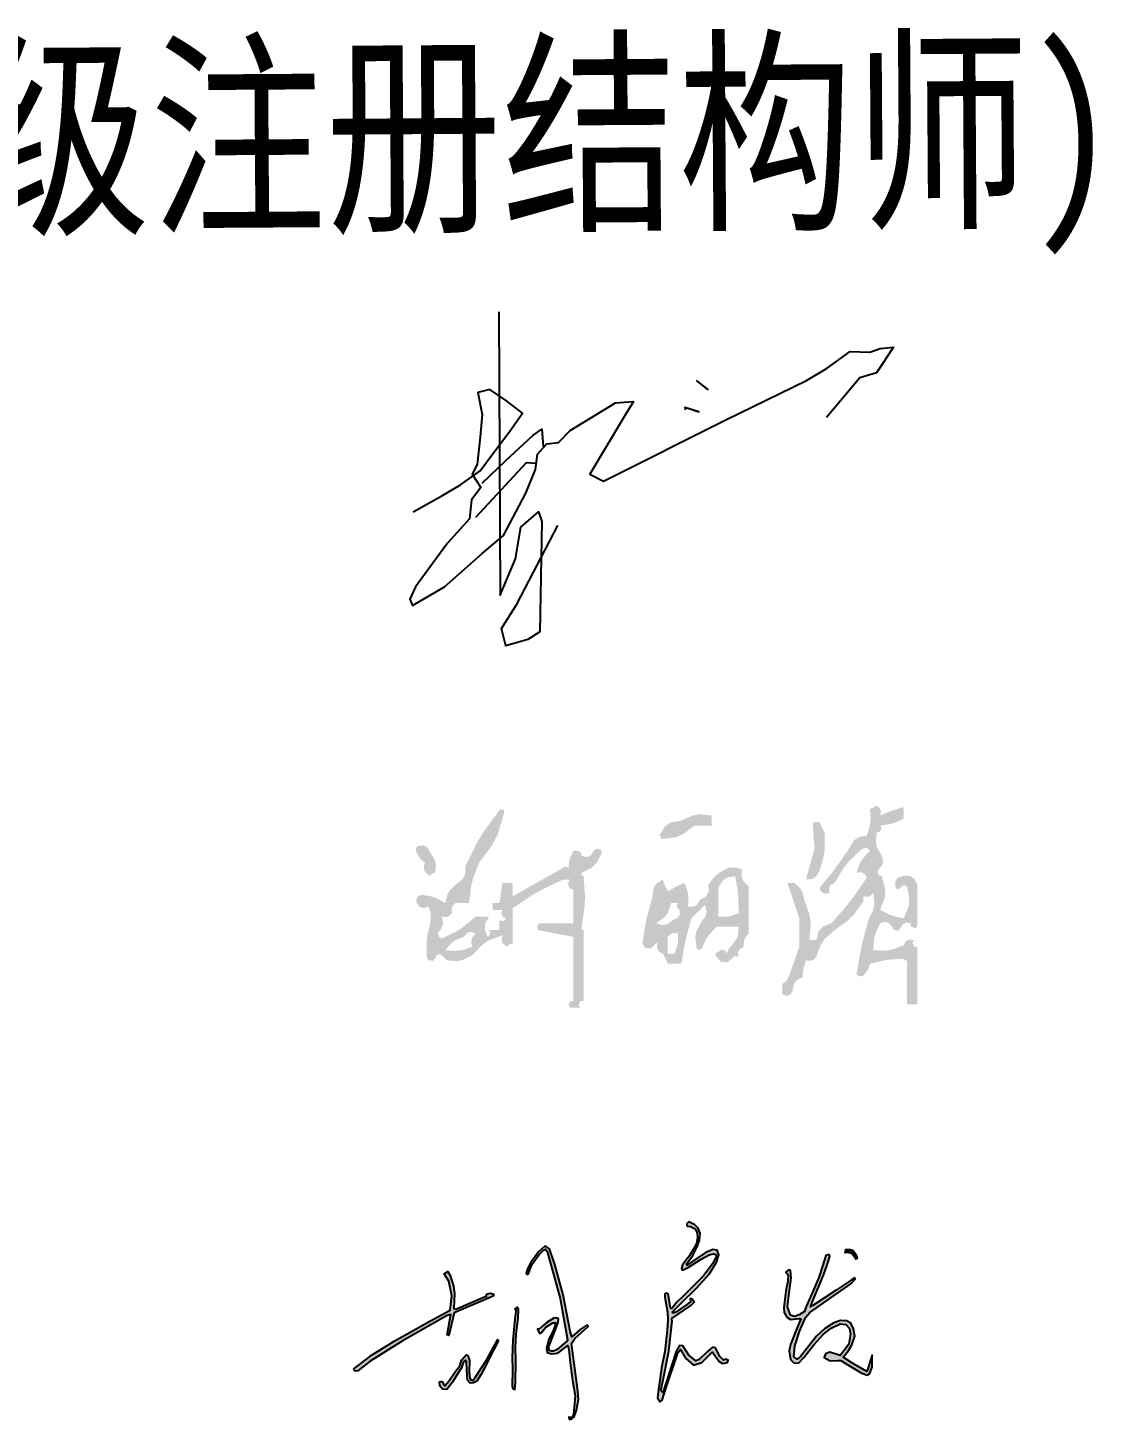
# Model space of a CAD drawing. Header units: millimetres. Extents: x 5592 to 9444, y 2362 to 3548.
# Drawn here: x 5993.2 to 6039.9, y 2850.3 to 2911.4 of the extents above; entities that cross this region are included whole.
import ezdxf

# ---------------------------------------------------------------- set-up
doc = ezdxf.new("R2010")
doc.units = ezdxf.units.MM
doc.header["$LTSCALE"] = 250
doc.layers.get('0').update_dxf_attribs({"linetype": 'CONTINUOUS'})
doc.layers.add('TK', color=7, linetype='CONTINUOUS')
doc.layers.add('标注引线', color=3, linetype='CONTINUOUS')
doc.styles.add('-隶书', font='SIMHEI.TTF', dxfattribs={"width": 0.8})

# ---------------------------------------------------------------- blocks, each defined once
blk = doc.blocks.new('hfghjnfghgh')
at = {"color": 7}
for points in [[(-5.977, 2.275), (-5.948, -3.702), (-5.626, -2.94), (-5.508, -2.267), (-5.142, -1.944), (-5.069, -2.149), (-5.113, -4.479), (-5.362, -4.64), (-5.831, -4.772), (-5.919, -4.405), (-5.596, -3.893), (-5.083, -2.911), (-4.731, -2.237)], [(-7.781, -1.944), (-7.18, -1.607), (-6.784, -1.373), (-6.373, -1.08), (-6.109, -0.728), (-5.743, -0.245), (-5.479, 0.136), (-5.816, 0.4), (-6.168, 0.634), (-6.417, 0.575), (-6.329, 0.107), (-6.373, -0.362), (-6.432, -0.948), (-6.535, -1.153), (-6.359, -1.432), (-6.549, -1.695), (-6.593, -2.091), (-7.062, -2.604), (-7.737, -3.526), (-7.854, -3.79), (-7.795, -3.922), (-7.121, -3.526), (-6.754, -3.204), (-6.329, -2.823), (-5.875, -2.442), (-5.406, -1.549), (-5.201, -1.051), (-5.157, -0.728), (-4.966, -0.509), (-4.717, -0.479), (-4.468, -0.23), (-3.515, 0.356), (-3.134, 0.385), (-3.368, 0.004), (-4.057, -1.153), (-3.764, -1.3), (-1.169, 0.004), (0.516, 0.824), (0.956, 1.088), (1.44, 1.44), (1.85, 1.425), (2.07, 1.498), (2.349, 1.528), (1.997, 0.986), (1.645, 0.883), (0.942, 0.048)], [(-1.814, 0.824), (-1.565, 0.634), (-1.77, 0.795)], [(-1.961, 0.238), (-1.756, 0.165), (-2.049, 0.253), (-2.034, 0.209)], [(-6.329, -1.344), (-5.831, -0.86), (-5.259, -0.333), (-5.069, -0.201), (-5.039, -0.567)], [(-6.461, -2.061), (-5.831, -1.373), (-5.391, -0.904), (-5.186, -0.919)]]:
    blk.add_lwpolyline(points, dxfattribs=at)
blk = doc.blocks.new('FFFFFFFFFFFFFFFFFFFFD')
for points in [[(1578.9, 4362.6), (1588.1, 4361.8), (1600.4, 4354.7), (1606.1, 4343), (1606.7, 4330.6), (1604.1, 4315.1), (1595.2, 4299.1), (1585.8, 4282.3), (1576.9, 4271.9), (1566.6, 4257.3), (1563.5, 4247.8), (1566.7, 4243.5), (1582, 4250), (1616.9, 4273), (1639, 4285.1), (1650.6, 4287.7), (1656.7, 4285.7), (1657.3, 4279.9), (1647.7, 4260.6), (1623.5, 4228.1), (1568.3, 4172.8), (1551.4, 4156.4), (1537.7, 4138.8), (1533.9, 4140.1), (1530.3, 4163.5), (1527.5, 4178.8), (1521, 4180.9), (1518.4, 4179.3), (1518.4, 4170.4), (1525.4, 4129.2), (1526.3, 4108.2), (1524.9, 4080.3), (1518.9, 4022.7), (1510, 3978.9), (1503.8, 3938), (1500.3, 3913.7), (1499, 3897.1), (1505.7, 3886.4), (1511.4, 3891), (1520.7, 3919.4), (1529.6, 3946.6), (1542.6, 3986.3), (1553.4, 4019.2), (1561.1, 4027.8), (1574.5, 4004.8), (1596.4, 3985.9), (1619.2, 3992.5), (1641, 4015.4), (1648.2, 4020.8), (1665.7, 3995.3), (1675, 3990.5), (1688.4, 3993.3), (1690.4, 3999.4), (1683.3, 4001.7), (1677.8, 3998.9), (1667.3, 4009.1), (1655.8, 4032.4), (1648.2, 4034.9), (1634.6, 4023), (1611.2, 4000.7), (1602.8, 3997.2), (1583.3, 4012.5), (1567.6, 4038.5), (1558, 4038.9), (1549.4, 4022.4), (1537.7, 3986.8), (1523, 3941.8), (1513.1, 3911.7), (1507.5, 3916.7), (1514, 3945.6), (1529, 4023.6), (1538.1, 4105.1), (1537.2, 4111.7), (1589.5, 4147.1), (1597.9, 4156), (1592.8, 4164.8), (1587.4, 4166.6), (1587.8, 4157.4), (1572.3, 4145.8), (1548.7, 4129.2), (1540.4, 4126.2), (1539.6, 4130), (1562, 4152.6), (1604.8, 4194.5), (1638.4, 4232.7), (1658.7, 4264.8), (1665.2, 4284.5), (1660.4, 4297), (1648.8, 4298.7), (1628.2, 4289.9), (1592.1, 4265.7), (1579, 4256.4), (1577.1, 4260.4), (1594.5, 4282.9), (1606.5, 4306.4), (1612.6, 4324.8), (1614.1, 4342.8), (1609, 4356.5), (1599.8, 4366.1), (1583.5, 4373.7), (1579.3, 4370.6), (1578.2, 4367.3)], [(1148.6, 4231.8), (1152.6, 4243.8), (1159.2, 4259.6), (1177.7, 4285.6), (1190.3, 4296.9), (1195.2, 4299.6), (1199.7, 4293.4), (1214.8, 4238.4), (1234.9, 4166.7), (1255.1, 4054.1), (1254.2, 4051.4), (1240.9, 4039.5), (1226.6, 4028.4), (1217.3, 4024), (1211.5, 4023.7), (1206.8, 4024.1), (1204, 4028.6), (1204.4, 4036.3), (1218.1, 4070.4), (1229.8, 4101.4), (1230.3, 4111.5), (1224.3, 4113.5), (1217.9, 4112.8), (1200.1, 4101.9), (1187.7, 4092.6), (1179.3, 4084.4), (1173.4, 4082.8), (1179, 4071.9), (1183.8, 4073.3), (1196.6, 4088.5), (1215.6, 4100.2), (1223.7, 4100.7), (1217.9, 4082.8), (1203.2, 4053.3), (1197.8, 4031.7), (1199.6, 4020), (1211.9, 4016), (1228.5, 4017.8), (1255.4, 4038.8), (1258.1, 4028.2), (1262.2, 3992.3), (1268.5, 3944.4), (1275.5, 3902.2), (1273.6, 3881.9), (1270.9, 3853.1), (1267.9, 3844), (1261.7, 3843.9), (1258.7, 3844.8), (1259.8, 3839.7), (1265.5, 3839.3), (1273.4, 3845.5), (1279.3, 3863.5), (1284.5, 3892.3), (1282.5, 3915.1), (1274.6, 3977.6), (1266.1, 4044.6), (1274.8, 4057.7), (1310.6, 4090.1), (1310, 4093.1), (1305.2, 4092.8), (1288.9, 4082.1), (1266.7, 4062.4), (1262.3, 4077.5), (1243, 4176), (1220.7, 4258.8), (1205.7, 4301.2), (1198.2, 4306.4), (1193.3, 4308), (1176.6, 4293), (1155.4, 4263.6), (1146.5, 4246.5), (1142.5, 4234.3)], [(2009.5, 4299.9), (2021.1, 4299.4), (2027.7, 4297.2), (2037.5, 4283.6), (2039.4, 4274.9), (2036.2, 4273.2), (2026.1, 4287.3), (2015, 4290.9), (2007.2, 4290.4)], [(1846.6, 4237.6), (1852.9, 4230.5), (1851.8, 4212.6), (1847.6, 4192.1), (1840.7, 4142.5), (1842.3, 4128.7), (1849.6, 4116), (1858.9, 4109.5), (1883.3, 4112.1), (1887.2, 4110.8), (1874.4, 4080.9), (1859.1, 4042), (1855.8, 4024.1), (1859.1, 4000.9), (1869, 3991.2), (1881.5, 3992), (1895.3, 4006.5), (1922.5, 4040.8), (1948.3, 4069.5), (1969.5, 4085.8), (1993.8, 4097.9), (2008.9, 4096.1), (2018.7, 4085.1), (2021.3, 4070.4), (2018.6, 4053.9), (2016.7, 4042.6), (2007.4, 4028.8), (1993.7, 4012), (1987.9, 4013.9), (1965.6, 4021.2), (1953.8, 4016.3), (1950.5, 4006.4), (1966.2, 3997.1), (1986.8, 3997.9), (1995.4, 3998.5), (2010.3, 3988.9), (2050.2, 3964.5), (2067, 3959), (2074.4, 3962.7), (2080.6, 3981.5), (2080.5, 4012.5), (2076.1, 3999.1), (2069.3, 3978.4), (2066.1, 3968.6), (2024.9, 3992.1), (2001.7, 4007.8), (2016.6, 4025.7), (2025.5, 4041), (2033.1, 4064), (2029.4, 4083.9), (2022.2, 4099.4), (2010.4, 4106.2), (1994.3, 4106.3), (1976.6, 4100.3), (1951.9, 4085), (1929.3, 4063.9), (1902.9, 4030.4), (1886.4, 4009.1), (1876.7, 4001.9), (1867.9, 4008.2), (1871.1, 4038.4), (1884.6, 4079.7), (1899.6, 4115), (1911.8, 4128.6), (1965.9, 4166.7), (2022.7, 4206), (2034.7, 4218.5), (2033.2, 4221.9), (2023.7, 4215.9), (1982.5, 4188.9), (1919.6, 4147.7), (1913.4, 4143.7), (1918.3, 4158.6), (1948.8, 4229.3), (1958.2, 4257.8), (1965.6, 4280.3), (1963.7, 4285.2), (1955, 4282.6), (1946.5, 4256.8), (1935.6, 4223.6), (1917.3, 4179.1), (1901.1, 4144.5), (1896.7, 4131.2), (1882.4, 4122.2), (1869.5, 4117.5), (1859, 4120.9), (1850.8, 4143.8), (1855.4, 4181.5), (1860.8, 4222.5), (1859.1, 4242.1), (1853.3, 4244), (1846.4, 4237.8)], [(676.4, 3975.5), (725.8, 4014.1), (785, 4051.1), (881.5, 4105), (936.7, 4135), (941.5, 4173.6), (933.1, 4213.5), (920.3, 4233), (930.5, 4239.7), (937.3, 4229), (945.7, 4199.7), (948.8, 4180), (947.3, 4139.3), (952.1, 4137.7), (1031.9, 4172.1), (1035.8, 4170.8), (1035.1, 4178.1), (1045.3, 4181.2), (1055.3, 4177.9), (1053.5, 4172.5), (948.1, 4127.9), (933, 4066.3), (928.9, 4067.6), (938.6, 4123.2), (929.1, 4120), (809.4, 4052.8), (720, 3996.6), (686.4, 3970.6), (679.9, 3969.3), (676.7, 3972.4)], [(1111.7, 4137.4), (1115.8, 4136), (1113, 4119.5), (1106.5, 4053.6), (1105.1, 4006.2), (1105.8, 3974.8), (1104.6, 3927.8), (1107.8, 3921.5), (1112.3, 3920), (1114.1, 3938.4), (1114.8, 3995.6), (1113.8, 4034.5), (1116.1, 4070), (1121.2, 4113.2), (1122.5, 4137.8), (1118.1, 4143)], [(914.2, 3941.9), (919.3, 3935), (922.9, 3930.1), (933.1, 3942.4), (951, 3967.3), (962.8, 3983.6), (967.8, 3999), (980, 4013.5), (984.6, 4012), (989.8, 3998.1), (988.5, 3968), (990.1, 3950.7), (993.2, 3946), (998, 3944.4), (1004.8, 3951.9), (1021.9, 3978.8), (1035.1, 3999.5), (1054.7, 4034.4), (1066.5, 4055.1), (1067.3, 4050.3), (1055.9, 4029.6), (1032.5, 3983.4), (1020.4, 3959.8), (1009, 3942.3), (999.8, 3937.4), (991.1, 3937.1), (983.8, 3945.4), (981.9, 3972.7), (981.4, 3995), (978.6, 3998.9), (973, 3994.7), (967.7, 3978.7), (956.3, 3960.4), (943.2, 3939.9), (927.7, 3919.3), (916.3, 3920.7), (909.4, 3929.8), (908.2, 3940.3), (912.2, 3941.7)]]:
    blk.add_hatch(color=7).paths.add_polyline_path(points)
at = {"color": 7}
for points in [[(1578.9, 4362.6), (1588.1, 4361.8), (1600.4, 4354.7), (1606.1, 4343), (1606.7, 4330.6), (1604.1, 4315.1), (1595.2, 4299.1), (1585.8, 4282.3), (1576.9, 4271.9), (1566.6, 4257.3), (1563.5, 4247.8), (1566.7, 4243.5), (1582, 4250), (1616.9, 4273), (1639, 4285.1), (1650.6, 4287.7), (1656.7, 4285.7), (1657.3, 4279.9), (1647.7, 4260.6), (1623.5, 4228.1), (1568.3, 4172.8), (1551.4, 4156.4), (1537.7, 4138.8), (1533.9, 4140.1), (1530.3, 4163.5), (1527.5, 4178.8), (1521, 4180.9), (1518.4, 4179.3), (1518.4, 4170.4), (1525.4, 4129.2), (1526.3, 4108.2), (1524.9, 4080.3), (1518.9, 4022.7), (1510, 3978.9), (1503.8, 3938), (1500.3, 3913.7), (1499, 3897.1), (1505.7, 3886.4), (1511.4, 3891), (1520.7, 3919.4), (1529.6, 3946.6), (1542.6, 3986.3), (1553.4, 4019.2), (1561.1, 4027.8), (1574.5, 4004.8), (1596.4, 3985.9), (1619.2, 3992.5), (1641, 4015.4), (1648.2, 4020.8), (1665.7, 3995.3), (1675, 3990.5), (1688.4, 3993.3), (1690.4, 3999.4), (1683.3, 4001.7), (1677.8, 3998.9), (1667.3, 4009.1), (1655.8, 4032.4), (1648.2, 4034.9), (1634.6, 4023), (1611.2, 4000.7), (1602.8, 3997.2), (1583.3, 4012.5), (1567.6, 4038.5), (1558, 4038.9), (1549.4, 4022.4), (1537.7, 3986.8), (1523, 3941.8), (1513.1, 3911.7), (1507.5, 3916.7), (1514, 3945.6), (1529, 4023.6), (1538.1, 4105.1), (1537.2, 4111.7), (1589.5, 4147.1), (1597.9, 4156), (1592.8, 4164.8), (1587.4, 4166.6), (1587.8, 4157.4), (1572.3, 4145.8), (1548.7, 4129.2), (1540.4, 4126.2), (1539.6, 4130), (1562, 4152.6), (1604.8, 4194.5), (1638.4, 4232.7), (1658.7, 4264.8), (1665.2, 4284.5), (1660.4, 4297), (1648.8, 4298.7), (1628.2, 4289.9), (1592.1, 4265.7), (1579, 4256.4), (1577.1, 4260.4), (1594.5, 4282.9), (1606.5, 4306.4), (1612.6, 4324.8), (1614.1, 4342.8), (1609, 4356.5), (1599.8, 4366.1), (1583.5, 4373.7), (1579.3, 4370.6), (1578.2, 4367.3)], [(1148.6, 4231.8), (1152.6, 4243.8), (1159.2, 4259.6), (1177.7, 4285.6), (1190.3, 4296.9), (1195.2, 4299.6), (1199.7, 4293.4), (1214.8, 4238.4), (1234.9, 4166.7), (1255.1, 4054.1), (1254.2, 4051.4), (1240.9, 4039.5), (1226.6, 4028.4), (1217.3, 4024), (1211.5, 4023.7), (1206.8, 4024.1), (1204, 4028.6), (1204.4, 4036.3), (1218.1, 4070.4), (1229.8, 4101.4), (1230.3, 4111.5), (1224.3, 4113.5), (1217.9, 4112.8), (1200.1, 4101.9), (1187.7, 4092.6), (1179.3, 4084.4), (1173.4, 4082.8), (1179, 4071.9), (1183.8, 4073.3), (1196.6, 4088.5), (1215.6, 4100.2), (1223.7, 4100.7), (1217.9, 4082.8), (1203.2, 4053.3), (1197.8, 4031.7), (1199.6, 4020), (1211.9, 4016), (1228.5, 4017.8), (1255.4, 4038.8), (1258.1, 4028.2), (1262.2, 3992.3), (1268.5, 3944.4), (1275.5, 3902.2), (1273.6, 3881.9), (1270.9, 3853.1), (1267.9, 3844), (1261.7, 3843.9), (1258.7, 3844.8), (1259.8, 3839.7), (1265.5, 3839.3), (1273.4, 3845.5), (1279.3, 3863.5), (1284.5, 3892.3), (1282.5, 3915.1), (1274.6, 3977.6), (1266.1, 4044.6), (1274.8, 4057.7), (1310.6, 4090.1), (1310, 4093.1), (1305.2, 4092.8), (1288.9, 4082.1), (1266.7, 4062.4), (1262.3, 4077.5), (1243, 4176), (1220.7, 4258.8), (1205.7, 4301.2), (1198.2, 4306.4), (1193.3, 4308), (1176.6, 4293), (1155.4, 4263.6), (1146.5, 4246.5), (1142.5, 4234.3)], [(2009.5, 4299.9), (2021.1, 4299.4), (2027.7, 4297.2), (2037.5, 4283.6), (2039.4, 4274.9), (2036.2, 4273.2), (2026.1, 4287.3), (2015, 4290.9), (2007.2, 4290.4)], [(1846.6, 4237.6), (1852.9, 4230.5), (1851.8, 4212.6), (1847.6, 4192.1), (1840.7, 4142.5), (1842.3, 4128.7), (1849.6, 4116), (1858.9, 4109.5), (1883.3, 4112.1), (1887.2, 4110.8), (1874.4, 4080.9), (1859.1, 4042), (1855.8, 4024.1), (1859.1, 4000.9), (1869, 3991.2), (1881.5, 3992), (1895.3, 4006.5), (1922.5, 4040.8), (1948.3, 4069.5), (1969.5, 4085.8), (1993.8, 4097.9), (2008.9, 4096.1), (2018.7, 4085.1), (2021.3, 4070.4), (2018.6, 4053.9), (2016.7, 4042.6), (2007.4, 4028.8), (1993.7, 4012), (1987.9, 4013.9), (1965.6, 4021.2), (1953.8, 4016.3), (1950.5, 4006.4), (1966.2, 3997.1), (1986.8, 3997.9), (1995.4, 3998.5), (2010.3, 3988.9), (2050.2, 3964.5), (2067, 3959), (2074.4, 3962.7), (2080.6, 3981.5), (2080.5, 4012.5), (2076.1, 3999.1), (2069.3, 3978.4), (2066.1, 3968.6), (2024.9, 3992.1), (2001.7, 4007.8), (2016.6, 4025.7), (2025.5, 4041), (2033.1, 4064), (2029.4, 4083.9), (2022.2, 4099.4), (2010.4, 4106.2), (1994.3, 4106.3), (1976.6, 4100.3), (1951.9, 4085), (1929.3, 4063.9), (1902.9, 4030.4), (1886.4, 4009.1), (1876.7, 4001.9), (1867.9, 4008.2), (1871.1, 4038.4), (1884.6, 4079.7), (1899.6, 4115), (1911.8, 4128.6), (1965.9, 4166.7), (2022.7, 4206), (2034.7, 4218.5), (2033.2, 4221.9), (2023.7, 4215.9), (1982.5, 4188.9), (1919.6, 4147.7), (1913.4, 4143.7), (1918.3, 4158.6), (1948.8, 4229.3), (1958.2, 4257.8), (1965.6, 4280.3), (1963.7, 4285.2), (1955, 4282.6), (1946.5, 4256.8), (1935.6, 4223.6), (1917.3, 4179.1), (1901.1, 4144.5), (1896.7, 4131.2), (1882.4, 4122.2), (1869.5, 4117.5), (1859, 4120.9), (1850.8, 4143.8), (1855.4, 4181.5), (1860.8, 4222.5), (1859.1, 4242.1), (1853.3, 4244), (1846.4, 4237.8)], [(676.4, 3975.5), (725.8, 4014.1), (785, 4051.1), (881.5, 4105), (936.7, 4135), (941.5, 4173.6), (933.1, 4213.5), (920.3, 4233), (930.5, 4239.7), (937.3, 4229), (945.7, 4199.7), (948.8, 4180), (947.3, 4139.3), (952.1, 4137.7), (1031.9, 4172.1), (1035.8, 4170.8), (1035.1, 4178.1), (1045.3, 4181.2), (1055.3, 4177.9), (1053.5, 4172.5), (948.1, 4127.9), (933, 4066.3), (928.9, 4067.6), (938.6, 4123.2), (929.1, 4120), (809.4, 4052.8), (720, 3996.6), (686.4, 3970.6), (679.9, 3969.3), (676.7, 3972.4)], [(1111.7, 4137.4), (1115.8, 4136), (1113, 4119.5), (1106.5, 4053.6), (1105.1, 4006.2), (1105.8, 3974.8), (1104.6, 3927.8), (1107.8, 3921.5), (1112.3, 3920), (1114.1, 3938.4), (1114.8, 3995.6), (1113.8, 4034.5), (1116.1, 4070), (1121.2, 4113.2), (1122.5, 4137.8), (1118.1, 4143)], [(914.2, 3941.9), (919.3, 3935), (922.9, 3930.1), (933.1, 3942.4), (951, 3967.3), (962.8, 3983.6), (967.8, 3999), (980, 4013.5), (984.6, 4012), (989.8, 3998.1), (988.5, 3968), (990.1, 3950.7), (993.2, 3946), (998, 3944.4), (1004.8, 3951.9), (1021.9, 3978.8), (1035.1, 3999.5), (1054.7, 4034.4), (1066.5, 4055.1), (1067.3, 4050.3), (1055.9, 4029.6), (1032.5, 3983.4), (1020.4, 3959.8), (1009, 3942.3), (999.8, 3937.4), (991.1, 3937.1), (983.8, 3945.4), (981.9, 3972.7), (981.4, 3995), (978.6, 3998.9), (973, 3994.7), (967.7, 3978.7), (956.3, 3960.4), (943.2, 3939.9), (927.7, 3919.3), (916.3, 3920.7), (909.4, 3929.8), (908.2, 3940.3), (912.2, 3941.7)]]:
    blk.add_lwpolyline(points, close=True, dxfattribs=at)

msp = doc.modelspace()

# ---------------------------------------------------------------- hatches: boundary and pattern name
at = {"layer": 'TK'}
h = msp.add_hatch(color=6, dxfattribs=at)
h.paths.add_polyline_path([(6013.571, 2875.515), (6013.807, 2875.988), (6014.085, 2876.941), (6014.062, 2877.031), (6013.936, 2877.073), (6013.863, 2877.015), (6013.187, 2876.094), (6012.886, 2875.599), (6012.384, 2874.573), (6012.362, 2874.203), (6012.239, 2873.978), (6011.94, 2873.76), (6011.682, 2873.493), (6011.58, 2873.307), (6011.496, 2872.946), (6011.112, 2873.16), (6010.893, 2873.238), (6010.46, 2873.316), (6010.301, 2873.25), (6010.222, 2873.118), (6010.238, 2872.946), (6010.373, 2872.778), (6010.553, 2872.727), (6010.756, 2872.798), (6010.843, 2872.514), (6010.859, 2872.354), (6010.83, 2872.058), (6010.7, 2871.478), (6010.67, 2871.174), (6010.682, 2870.579), (6010.75, 2870.444), (6010.938, 2870.407), (6011.052, 2870.505), (6011.079, 2870.634), (6011.228, 2870.709), (6011.348, 2870.653), (6011.437, 2870.564), (6011.481, 2870.52), (6011.57, 2870.431), (6012.022, 2870.404), (6012.273, 2870.454), (6012.679, 2870.653), (6013.119, 2871.119), (6013.412, 2871.314), (6014.011, 2871.541), (6013.959, 2871.321), (6014.039, 2871.137), (6014.233, 2871.023), (6014.287, 2871.115), (6014.349, 2871.156), (6014.455, 2871.171), (6014.455, 2871.792), (6014.455, 2872.103), (6014.455, 2872.724), (6015.302, 2873.292), (6015.751, 2873.547), (6016.674, 2873.982), (6016.792, 2873.982), (6016.852, 2873.982), (6016.97, 2873.982), (6016.868, 2873.825), (6016.942, 2873.602), (6017.118, 2873.538), (6017.118, 2872.946), (6017.118, 2872.65), (6017.118, 2872.058), (6016.526, 2872.058), (6016.23, 2872.058), (6015.638, 2872.058), (6015.548, 2871.977), (6015.523, 2871.877), (6015.564, 2871.762), (6016.185, 2871.639), (6016.495, 2871.58), (6017.118, 2871.467), (6017.118, 2870.342), (6017.118, 2869.78), (6017.118, 2868.656), (6016.986, 2868.641), (6016.902, 2868.474), (6016.97, 2868.36), (6017.147, 2868.36), (6017.236, 2868.36), (6017.414, 2868.36), (6017.346, 2868.474), (6017.43, 2868.641), (6017.562, 2868.656), (6017.562, 2869.898), (6017.562, 2870.52), (6017.562, 2871.762), (6017.496, 2871.77), (6017.454, 2871.853), (6017.488, 2871.91), (6017.609, 2872.79), (6017.624, 2873.244), (6017.562, 2874.13), (6017.496, 2874.137), (6017.454, 2874.221), (6017.488, 2874.278), (6017.932, 2874.511), (6018.142, 2874.721), (6018.375, 2875.165), (6018.308, 2875.3), (6018.119, 2875.338), (6018.005, 2875.239), (6017.892, 2875.045), (6017.707, 2874.966), (6017.488, 2875.017), (6017.421, 2875.177), (6017.29, 2875.256), (6017.118, 2875.239), (6016.972, 2874.935), (6016.924, 2874.762), (6016.896, 2874.425), (6016.873, 2874.516), (6016.747, 2874.558), (6016.674, 2874.499), (6015.785, 2873.999), (6015.341, 2873.747), (6014.455, 2873.242), (6014.455, 2873.479), (6014.455, 2873.597), (6014.455, 2873.834), (6014.011, 2873.834), (6013.973, 2873.658), (6013.958, 2873.569), (6013.937, 2873.39), (6013.916, 2873.211), (6013.901, 2873.122), (6013.863, 2872.946), (6013.745, 2872.946), (6013.686, 2872.946), (6013.567, 2872.946), (6013.567, 2872.828), (6013.567, 2872.769), (6013.567, 2872.65), (6013.745, 2872.65), (6013.833, 2872.65), (6014.011, 2872.65), (6013.953, 2872.502), (6014.015, 2872.348), (6014.159, 2872.28), (6014.081, 2872.186), (6013.976, 2872.16), (6013.863, 2872.206), (6013.863, 2872.029), (6013.863, 2871.94), (6013.863, 2871.762), (6013.686, 2871.762), (6013.597, 2871.762), (6013.419, 2871.762), (6013.466, 2871.65), (6013.439, 2871.544), (6013.345, 2871.467), (6013.224, 2871.802), (6013.244, 2872.044), (6013.419, 2872.354), (6012.975, 2872.354), (6012.827, 2872.354), (6012.286, 2871.902), (6011.982, 2871.704), (6011.348, 2871.393), (6011.213, 2871.46), (6011.175, 2871.649), (6011.274, 2871.762), (6011.377, 2871.978), (6011.395, 2872.12), (6011.348, 2872.354), (6011.534, 2872.333), (6011.656, 2872.374), (6011.792, 2872.502), (6011.771, 2872.688), (6011.811, 2872.81), (6011.94, 2872.946), (6012.176, 2872.946), (6012.295, 2872.946), (6012.532, 2872.946), (6012.623, 2873.672), (6012.715, 2874.037), (6012.975, 2874.721)])
h.paths.add_polyline_path([(6012.624, 2871.686), (6012.827, 2871.615), (6012.673, 2871.425), (6012.632, 2871.262), (6012.679, 2871.023), (6012.225, 2870.879), (6011.972, 2870.848), (6011.496, 2870.875), (6011.756, 2871.182), (6011.937, 2871.314), (6012.31, 2871.467), (6012.445, 2871.634)], flags=16)
h.paths.add_polyline_path([(6010.83, 2875.165), (6010.723, 2875.378), (6010.55, 2875.477), (6010.312, 2875.461), (6010.222, 2875.38), (6010.197, 2875.28), (6010.238, 2875.165), (6010.347, 2874.961), (6010.427, 2874.865), (6010.608, 2874.721), (6010.537, 2874.518), (6010.588, 2874.339), (6010.83, 2874.13), (6010.884, 2874.222), (6010.946, 2874.263), (6011.052, 2874.278), (6011.082, 2874.642), (6011.028, 2874.857)])
h.paths.add_polyline_path([(6022.345, 2876.791), (6021.852, 2876.571), (6021.391, 2876.49), (6021.128, 2876.308), (6020.89, 2875.905), (6020.948, 2875.873), (6020.973, 2875.823), (6020.964, 2875.757), (6021.597, 2875.836), (6021.931, 2875.97), (6022.444, 2876.349), (6022.74, 2876.349), (6022.888, 2876.349), (6023.184, 2876.349), (6023.184, 2876.526), (6023.184, 2876.615), (6023.184, 2876.793), (6022.646, 2876.842)])
h.paths.add_polyline_path([(6021.26, 2873.464), (6021.159, 2873.665), (6021.114, 2873.769), (6021.038, 2873.982), (6020.752, 2873.79), (6020.629, 2873.585), (6020.595, 2873.242), (6020.366, 2872.426), (6020.277, 2872.009), (6020.151, 2871.171), (6020.251, 2870.987), (6020.521, 2870.949), (6020.668, 2871.097), (6020.701, 2871.155), (6020.751, 2871.18), (6020.816, 2871.171), (6020.782, 2870.975), (6020.862, 2870.817), (6021.038, 2870.727), (6021.137, 2870.555), (6021.182, 2870.466), (6021.26, 2870.283), (6021.497, 2870.283), (6021.615, 2870.283), (6021.852, 2870.283), (6021.992, 2871.089), (6022.081, 2871.491), (6022.296, 2872.28), (6022.533, 2872.517), (6022.651, 2872.635), (6022.888, 2872.872), (6022.964, 2872.58), (6022.923, 2872.372), (6022.74, 2872.132), (6022.523, 2871.735), (6022.47, 2871.473), (6022.518, 2871.023), (6022.541, 2870.932), (6022.667, 2870.89), (6022.74, 2870.949), (6022.946, 2871.369), (6023.085, 2871.569), (6023.405, 2871.91), (6023.79, 2871.91), (6023.982, 2871.91), (6024.367, 2871.91), (6024.346, 2871.565), (6024.277, 2871.375), (6024.071, 2871.097), (6023.958, 2870.967), (6023.91, 2870.888), (6023.849, 2870.727), (6023.782, 2870.862), (6023.593, 2870.9), (6023.479, 2870.801), (6023.389, 2870.778), (6023.347, 2870.652), (6023.405, 2870.579), (6023.576, 2870.372), (6023.86, 2870.341), (6024.071, 2870.505), (6024.149, 2870.599), (6024.254, 2870.625), (6024.367, 2870.579), (6024.333, 2870.774), (6024.412, 2870.933), (6024.589, 2871.023), (6024.601, 2871.275), (6024.654, 2871.416), (6024.811, 2871.615), (6024.811, 2872.443), (6024.811, 2872.857), (6024.811, 2873.686), (6024.578, 2873.904), (6024.497, 2874.107), (6024.515, 2874.425), (6024.288, 2874.497), (6024.161, 2874.513), (6023.923, 2874.499), (6023.517, 2874.278), (6023.326, 2874.119), (6023.036, 2873.76), (6023.06, 2873.456), (6022.937, 2873.233), (6022.666, 2873.094), (6022.558, 2872.881), (6022.386, 2872.782), (6022.148, 2872.798), (6022.164, 2873.216), (6022.132, 2873.437), (6022, 2873.834), (6021.698, 2873.699), (6021.549, 2873.625)])
h.paths.add_polyline_path([(6021.408, 2872.946), (6021.527, 2872.946), (6021.586, 2872.946), (6021.704, 2872.946), (6021.658, 2872.833), (6021.684, 2872.728), (6021.778, 2872.65), (6021.779, 2872.437), (6021.679, 2872.288), (6021.482, 2872.206), (6021.242, 2872.023), (6021.034, 2871.982), (6020.742, 2872.058), (6021.107, 2872.312), (6021.267, 2872.525)], flags=16)
h.paths.add_polyline_path([(6021.518, 2871.636), (6021.704, 2871.615), (6021.704, 2871.255), (6021.673, 2871.068), (6021.556, 2870.727), (6021.438, 2870.727), (6021.379, 2870.727), (6021.26, 2870.727), (6021.26, 2871.023), (6021.26, 2871.171), (6021.26, 2871.467), (6021.396, 2871.595)], flags=16)
h.paths.add_polyline_path([(6023.479, 2873.612), (6023.659, 2873.925), (6023.863, 2874.069), (6024.219, 2874.13), (6024.327, 2873.485), (6024.357, 2873.156), (6024.367, 2872.502), (6024.026, 2872.386), (6023.839, 2872.355), (6023.479, 2872.354), (6023.479, 2872.857), (6023.479, 2873.109)], flags=16)
h.paths.add_polyline_path([(6028.107, 2875.011), (6028.153, 2875.367), (6028.14, 2876.053), (6028.041, 2876.225), (6027.996, 2876.314), (6027.918, 2876.497), (6027.799, 2876.497), (6027.74, 2876.497), (6027.622, 2876.497), (6027.655, 2876.024), (6027.669, 2875.787), (6027.696, 2875.313), (6027.545, 2874.781), (6027.471, 2874.515), (6027.326, 2873.982), (6027.604, 2874.007), (6027.773, 2874.113), (6027.918, 2874.352)], flags=17)
h.paths.add_polyline_path([(6027.252, 2873.094), (6027.171, 2873.429), (6027.066, 2873.604), (6026.808, 2873.834), (6026.69, 2873.834), (6026.631, 2873.834), (6026.512, 2873.834), (6026.719, 2873.212), (6026.823, 2872.902), (6027.03, 2872.28), (6027.03, 2871.777), (6027.03, 2871.526), (6027.03, 2871.023), (6026.857, 2870.518), (6026.768, 2870.267), (6026.586, 2869.765), (6026.506, 2869.593), (6026.441, 2869.511), (6026.29, 2869.395), (6026.29, 2869.218), (6026.29, 2869.129), (6026.29, 2868.952), (6026.461, 2868.874), (6026.645, 2868.935), (6026.734, 2869.099), (6026.795, 2869.389), (6026.917, 2869.552), (6027.178, 2869.691), (6027.202, 2869.992), (6027.232, 2870.144), (6027.326, 2870.431), (6027.512, 2870.41), (6027.634, 2870.45), (6027.77, 2870.579), (6027.972, 2871.117), (6028.154, 2871.381), (6028.584, 2871.762), (6029.163, 2872.176), (6029.428, 2872.441), (6029.841, 2873.02), (6029.841, 2873.109), (6029.841, 2873.153), (6029.841, 2873.242), (6030.027, 2873.221), (6030.149, 2873.261), (6030.285, 2873.39), (6030.326, 2872.91), (6030.275, 2872.639), (6030.063, 2872.206), (6029.814, 2871.27), (6029.71, 2870.794), (6029.545, 2869.839), (6029.627, 2869.748), (6029.726, 2869.723), (6029.841, 2869.765), (6029.995, 2869.948), (6030.058, 2870.058), (6030.137, 2870.283), (6030.718, 2870.425), (6031.019, 2870.47), (6031.616, 2870.505), (6031.649, 2870.447), (6031.699, 2870.422), (6031.764, 2870.431), (6031.764, 2869.662), (6031.764, 2869.277), (6031.764, 2868.508), (6031.942, 2868.508), (6032.031, 2868.508), (6032.208, 2868.508), (6032.208, 2869.514), (6032.208, 2870.017), (6032.208, 2871.023), (6032.077, 2871.037), (6031.993, 2871.205), (6032.06, 2871.319), (6031.865, 2871.353), (6031.707, 2871.274), (6031.616, 2871.097), (6031.111, 2870.906), (6030.825, 2870.858), (6030.285, 2870.875), (6030.31, 2871.362), (6030.373, 2871.617), (6030.581, 2872.058), (6030.784, 2872.13), (6030.964, 2872.078), (6031.099, 2871.91), (6031.166, 2871.775), (6031.355, 2871.737), (6031.468, 2871.836), (6031.559, 2872.013), (6031.717, 2872.092), (6031.912, 2872.058), (6031.926, 2871.927), (6032.094, 2871.843), (6032.208, 2871.91), (6032.208, 2872.65), (6032.208, 2873.02), (6032.208, 2873.76), (6032.069, 2874.031), (6031.846, 2874.154), (6031.542, 2874.13), (6031.345, 2874.048), (6031.246, 2873.899), (6031.247, 2873.686), (6031.27, 2873.595), (6031.396, 2873.553), (6031.468, 2873.612), (6031.546, 2873.706), (6031.652, 2873.732), (6031.764, 2873.686), (6031.867, 2873.13), (6031.832, 2872.803), (6031.616, 2872.28), (6031.186, 2872.372), (6030.972, 2872.449), (6030.581, 2872.65), (6030.786, 2873.206), (6030.804, 2873.556), (6030.655, 2874.13), (6030.525, 2874.157), (6030.451, 2874.306), (6030.507, 2874.425), (6030.668, 2874.609), (6030.711, 2874.78), (6030.655, 2875.017), (6030.441, 2875.383), (6030.388, 2875.632), (6030.433, 2876.053), (6030.564, 2876.067), (6030.648, 2876.235), (6030.581, 2876.349), (6031.007, 2876.411), (6031.222, 2876.472), (6031.616, 2876.645), (6031.616, 2876.852), (6031.616, 2876.955), (6031.616, 2877.162), (6031.196, 2877.033), (6030.988, 2876.958), (6030.581, 2876.793), (6030.615, 2876.988), (6030.536, 2877.146), (6030.359, 2877.236), (6030.305, 2877.144), (6030.243, 2877.103), (6030.137, 2877.089), (6030.164, 2876.612), (6030.133, 2876.36), (6029.989, 2875.905), (6029.633, 2875.844), (6029.428, 2875.701), (6029.249, 2875.387), (6028.748, 2874.655), (6028.48, 2874.298), (6027.918, 2873.612), (6028.008, 2873.435), (6028.166, 2873.356), (6028.362, 2873.39), (6028.328, 2873.585), (6028.407, 2873.744), (6028.584, 2873.834), (6028.973, 2874.484), (6029.218, 2874.791), (6029.767, 2875.313), (6029.906, 2875.371), (6030.031, 2875.346), (6030.137, 2875.239), (6029.821, 2874.917), (6029.691, 2874.705), (6029.545, 2874.278), (6029.741, 2874.312), (6029.899, 2874.232), (6029.989, 2874.056), (6029.416, 2873.222), (6029.103, 2872.819), (6028.436, 2872.058), (6028.065, 2871.914), (6027.875, 2871.703), (6027.77, 2871.319), (6027.651, 2871.319), (6027.592, 2871.319), (6027.474, 2871.319), (6027.534, 2872.032), (6027.486, 2872.418)])

# ---------------------------------------------------------------- block references
at = {"color": 5, "xscale": 0.01619999995455146, "yscale": 0.01619999995455146, "zscale": 0.01619999995455146}
msp.add_blockref('FFFFFFFFFFFFFFFFFFFFD', (5996.528, 2788.094), dxfattribs=at)
at = {"layer": '标注引线', "xscale": 2.080000000016298, "yscale": 2.080000000016298, "zscale": 1.04}
msp.add_blockref('hfghjnfghgh', (6026.273, 2894.169), dxfattribs=at)

# ---------------------------------------------------------------- texts
at = {"layer": 'TK', "style": '-隶书', "oblique": 360, "width": 0.8}
msp.add_text('总 工 程 师：  傅国方(一级注册结构师)', height=7.07912, rotation=0.39, dxfattribs=at).set_placement((5898.186, 2902.357))

doc.saveas('drawing.dxf')
